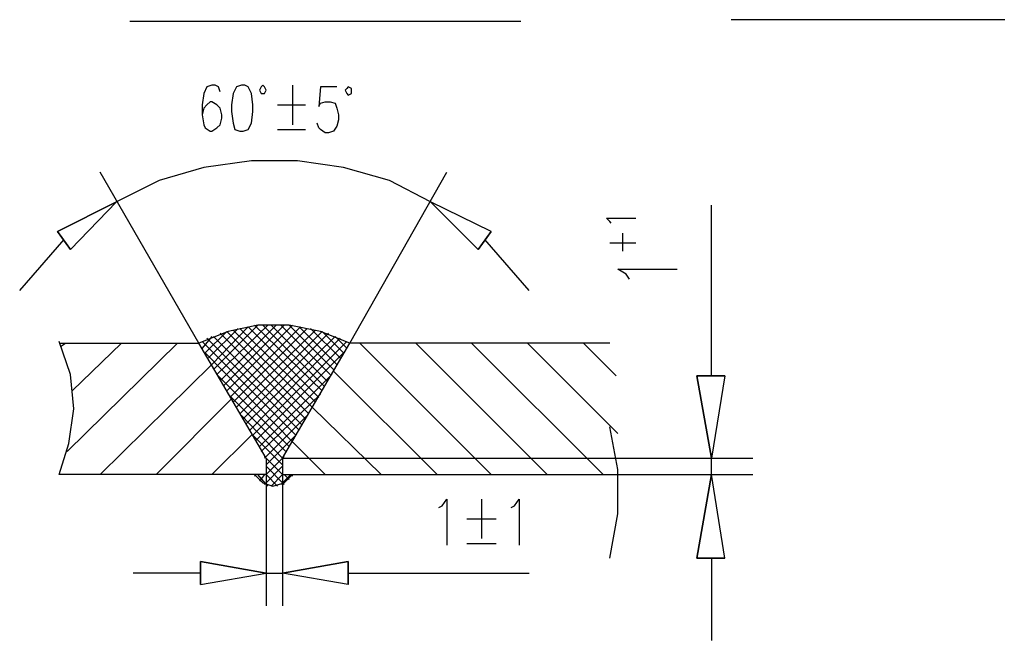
# Model space of a CAD drawing. Extents: x 13.06 to 16.25, y 9.33 to 13.85.
# Drawn here: x 15.3667 to 15.7637, y 11.46 to 11.712 of the extents above; entities that cross this region are included whole.
import ezdxf

# ---------------------------------------------------------------- set-up
doc = ezdxf.new("R2010")
doc.units = 0
doc.header["$MEASUREMENT"] = 0
doc.linetypes.add('AUSGEZOGEN', pattern=[0])
doc.layers.get('0').update_dxf_attribs({"linetype": 'AUSGEZOGEN'})

msp = doc.modelspace()

# ---------------------------------------------------------------- linework, layer by layer
for points in [[(15.65533, 11.712), (16.18467, 11.712)], [(15.41133, 11.71133), (15.57, 11.71133)], [(15.448, 11.68267), (15.44733, 11.68467), (15.44733, 11.68467), (15.446, 11.68533), (15.446, 11.68533), (15.44467, 11.68533), (15.44467, 11.68533), (15.44267, 11.68467), (15.44267, 11.68467), (15.44133, 11.682), (15.44133, 11.682), (15.44067, 11.67733), (15.44067, 11.67733), (15.44067, 11.67333), (15.44067, 11.67333), (15.44133, 11.66933), (15.44133, 11.66933), (15.442, 11.668), (15.442, 11.668), (15.444, 11.66667), (15.444, 11.66667), (15.44467, 11.66667), (15.44467, 11.66667), (15.44667, 11.668), (15.44667, 11.668), (15.448, 11.66933), (15.448, 11.66933), (15.44867, 11.672), (15.44867, 11.672), (15.44867, 11.67333), (15.44867, 11.67333), (15.448, 11.676), (15.448, 11.676), (15.44667, 11.67733), (15.44667, 11.67733), (15.44467, 11.67867), (15.44467, 11.67867), (15.444, 11.67867), (15.444, 11.67867), (15.44267, 11.67733), (15.44267, 11.67733), (15.44133, 11.676), (15.44133, 11.676), (15.44067, 11.67333)], [(15.45667, 11.68533), (15.45467, 11.68467), (15.45467, 11.68467), (15.45333, 11.682), (15.45333, 11.682), (15.45267, 11.67733), (15.45267, 11.67733), (15.45267, 11.67467), (15.45267, 11.67467), (15.45333, 11.67), (15.45333, 11.67), (15.454, 11.66733), (15.454, 11.66733), (15.456, 11.66667), (15.456, 11.66667), (15.45733, 11.66667), (15.45733, 11.66667), (15.45933, 11.66733), (15.45933, 11.66733), (15.46067, 11.67), (15.46067, 11.67), (15.46133, 11.67467), (15.46133, 11.67467), (15.46133, 11.67733), (15.46133, 11.67733), (15.46067, 11.682), (15.46067, 11.682), (15.45933, 11.68467), (15.45933, 11.68467), (15.458, 11.68533), (15.458, 11.68533), (15.45667, 11.68533), (15.45667, 11.68533)], [(15.46667, 11.68333), (15.466, 11.68467), (15.466, 11.68467), (15.46533, 11.68533), (15.46533, 11.68533), (15.46467, 11.68467), (15.46467, 11.68467), (15.464, 11.68333), (15.464, 11.68333), (15.46467, 11.682), (15.46467, 11.682), (15.466, 11.682), (15.466, 11.682), (15.46667, 11.68333), (15.46667, 11.68333)], [(15.47733, 11.68533), (15.47733, 11.66933)], [(15.49533, 11.68467), (15.48867, 11.68467), (15.48867, 11.68467), (15.488, 11.67667), (15.488, 11.67667), (15.48867, 11.678), (15.48867, 11.678), (15.49067, 11.67867), (15.49067, 11.67867), (15.49267, 11.67867), (15.49267, 11.67867), (15.49467, 11.678), (15.49467, 11.678), (15.49533, 11.676), (15.49533, 11.676), (15.496, 11.67333), (15.496, 11.67333), (15.496, 11.67133), (15.496, 11.67133), (15.49533, 11.66867), (15.49533, 11.66867), (15.494, 11.66667), (15.494, 11.66667), (15.492, 11.666), (15.492, 11.666), (15.49067, 11.666), (15.49067, 11.666), (15.48867, 11.66733), (15.48867, 11.66733), (15.488, 11.668), (15.488, 11.668), (15.48733, 11.67)], [(15.50133, 11.68333), (15.50133, 11.684), (15.50133, 11.684), (15.5, 11.68467), (15.5, 11.68467), (15.49933, 11.684), (15.49933, 11.684), (15.49867, 11.68333), (15.49867, 11.68333), (15.49933, 11.682), (15.49933, 11.682), (15.5, 11.68133), (15.5, 11.68133), (15.50133, 11.682), (15.50133, 11.682), (15.50133, 11.68333), (15.50133, 11.68333)], [(15.47133, 11.67733), (15.48267, 11.67733)], [(15.47133, 11.66733), (15.48267, 11.66733)], [(15.53333, 11.638), (15.51667, 11.64667), (15.51667, 11.64667), (15.498, 11.652), (15.498, 11.652), (15.47933, 11.65467), (15.47933, 11.65467), (15.46067, 11.65467), (15.46067, 11.65467), (15.44133, 11.652), (15.44133, 11.652), (15.42333, 11.64667), (15.42333, 11.64667), (15.406, 11.638)], [(15.43933, 11.58067), (15.39933, 11.65)], [(15.50067, 11.58067), (15.54, 11.65)], [(15.382, 11.626), (15.38733, 11.61867), (15.382, 11.626), (15.38733, 11.61867), (15.406, 11.638), (15.382, 11.626), (15.406, 11.638), (15.382, 11.626), (15.382, 11.626)], [(15.55267, 11.61867), (15.558, 11.626), (15.55267, 11.61867), (15.558, 11.626), (15.53333, 11.638), (15.55267, 11.61867), (15.53333, 11.638), (15.55267, 11.61867), (15.55267, 11.61867)], [(15.64733, 11.56733), (15.64733, 11.63667)], [(15.60667, 11.62933), (15.606, 11.63), (15.606, 11.63), (15.60467, 11.63133), (15.60467, 11.63133), (15.61667, 11.63133)], [(15.61133, 11.618), (15.61133, 11.62533)], [(15.38467, 11.62267), (15.36667, 11.602)], [(15.57333, 11.602), (15.55533, 11.62267)], [(15.606, 11.62133), (15.61667, 11.62133)], [(15.614, 11.60667), (15.61267, 11.60867), (15.61267, 11.60867), (15.60933, 11.61067), (15.60933, 11.61067), (15.63333, 11.61067)], [(15.50067, 11.58067), (15.48867, 11.58533), (15.48867, 11.58533), (15.476, 11.588), (15.476, 11.588), (15.46333, 11.588), (15.46333, 11.588), (15.45133, 11.58533), (15.45133, 11.58533), (15.43933, 11.58067)], [(15.45067, 11.58533), (15.442, 11.57667)], [(15.45533, 11.58667), (15.44333, 11.57467)], [(15.45933, 11.58733), (15.44467, 11.572)], [(15.46333, 11.588), (15.44533, 11.57)], [(15.46733, 11.588), (15.44667, 11.568)], [(15.47067, 11.588), (15.448, 11.56533)], [(15.48267, 11.55), (15.448, 11.58467)], [(15.474, 11.588), (15.44933, 11.56333)], [(15.47733, 11.588), (15.45067, 11.56133)], [(15.484, 11.552), (15.45067, 11.58533)], [(15.48067, 11.58733), (15.452, 11.55867)], [(15.48333, 11.58667), (15.45333, 11.55667)], [(15.48533, 11.55467), (15.45333, 11.586)], [(15.48667, 11.586), (15.45467, 11.55467)], [(15.48667, 11.55667), (15.456, 11.58667)], [(15.48933, 11.58533), (15.456, 11.552)], [(15.492, 11.58467), (15.45733, 11.55)], [(15.488, 11.55867), (15.45933, 11.58733)], [(15.48933, 11.56133), (15.462, 11.588)], [(15.49, 11.56333), (15.46533, 11.588)], [(15.49133, 11.56533), (15.46867, 11.588)], [(15.49267, 11.568), (15.47267, 11.588)], [(15.494, 11.57), (15.476, 11.588)], [(15.49533, 11.572), (15.48, 11.58733)], [(15.49667, 11.57467), (15.48467, 11.58667)], [(15.498, 11.57667), (15.48933, 11.58533)], [(15.38267, 11.52733), (15.38667, 11.54), (15.38667, 11.54), (15.38867, 11.554), (15.38867, 11.554), (15.38733, 11.568), (15.38733, 11.568), (15.38267, 11.58133)], [(15.38267, 11.58067), (15.43933, 11.58067)], [(15.38333, 11.57933), (15.38533, 11.58067)], [(15.386, 11.53667), (15.43067, 11.58067)], [(15.388, 11.56133), (15.408, 11.58067)], [(15.46667, 11.534), (15.43933, 11.58067)], [(15.44467, 11.58333), (15.44067, 11.57867)], [(15.47867, 11.54333), (15.44067, 11.58133)], [(15.48, 11.54533), (15.44267, 11.58267)], [(15.48133, 11.54733), (15.44533, 11.58333)], [(15.49467, 11.58333), (15.45867, 11.548)], [(15.49667, 11.58267), (15.46, 11.54533)], [(15.49933, 11.58133), (15.46133, 11.54333)], [(15.47333, 11.534), (15.50067, 11.58067)], [(15.49933, 11.57867), (15.49467, 11.58333)], [(15.606, 11.58067), (15.50067, 11.58067)], [(15.558, 11.52733), (15.50467, 11.58067)], [(15.58067, 11.52733), (15.52733, 11.58067)], [(15.60333, 11.52733), (15.55, 11.58067)], [(15.60933, 11.544), (15.57267, 11.58067)], [(15.60867, 11.56733), (15.59533, 11.58067)], [(15.47733, 11.54067), (15.442, 11.57667)], [(15.498, 11.57667), (15.46267, 11.54133)], [(15.39933, 11.52733), (15.44467, 11.572)], [(15.536, 11.52733), (15.494, 11.56933)], [(15.476, 11.53867), (15.44667, 11.568)], [(15.49333, 11.568), (15.464, 11.53867)], [(15.64133, 11.56733), (15.65267, 11.56733), (15.64133, 11.56733), (15.65267, 11.56733), (15.64733, 11.534), (15.64133, 11.56733), (15.64733, 11.534), (15.64133, 11.56733), (15.64133, 11.56733)], [(15.422, 11.52733), (15.45267, 11.558)], [(15.47467, 11.53667), (15.45133, 11.56)], [(15.48867, 11.56), (15.46467, 11.53667)], [(15.51333, 11.52733), (15.48533, 11.55467)], [(15.47333, 11.534), (15.45667, 11.55133)], [(15.48333, 11.55133), (15.466, 11.534)], [(15.606, 11.49333), (15.60933, 11.51133), (15.60933, 11.51133), (15.60933, 11.52933), (15.60933, 11.52933), (15.606, 11.54667)], [(15.44467, 11.52733), (15.46067, 11.54333)], [(15.47333, 11.53133), (15.46133, 11.54333)], [(15.47867, 11.54333), (15.46667, 11.53133)], [(15.49067, 11.52733), (15.47733, 11.54067)], [(15.47333, 11.52733), (15.466, 11.53467)], [(15.474, 11.53467), (15.46667, 11.52733)], [(15.46667, 11.534), (15.46667, 11.52733)], [(15.47333, 11.534), (15.664, 11.534)], [(15.47333, 11.534), (15.47333, 11.52733)], [(15.64733, 11.52733), (15.64733, 11.534)], [(15.47333, 11.53067), (15.466, 11.52333)], [(15.474, 11.52333), (15.46667, 11.53067)], [(15.46667, 11.52733), (15.38267, 11.52733)], [(15.462, 11.52733), (15.46533, 11.524), (15.46533, 11.524), (15.46933, 11.52267), (15.46933, 11.52267), (15.474, 11.524), (15.474, 11.524), (15.47733, 11.52733)], [(15.46267, 11.52733), (15.462, 11.52667)], [(15.46733, 11.52267), (15.46333, 11.52733)], [(15.466, 11.52733), (15.464, 11.52467)], [(15.47133, 11.52267), (15.46667, 11.52733)], [(15.46667, 11.52733), (15.46667, 11.474)], [(15.47333, 11.52733), (15.46867, 11.52267)], [(15.47667, 11.52733), (15.47267, 11.52333)], [(15.47333, 11.52733), (15.47333, 11.474)], [(15.47333, 11.52733), (15.664, 11.52733)], [(15.47333, 11.52733), (15.606, 11.52733)], [(15.476, 11.52533), (15.474, 11.52733)], [(15.47733, 11.52667), (15.47733, 11.52733)], [(15.64133, 11.49333), (15.65267, 11.49333), (15.64133, 11.49333), (15.65267, 11.49333), (15.64733, 11.52733), (15.64133, 11.49333), (15.64733, 11.52733), (15.64133, 11.49333), (15.64133, 11.49333)], [(15.53667, 11.514), (15.538, 11.51467), (15.538, 11.51467), (15.54, 11.51733), (15.54, 11.51733), (15.54, 11.49867)], [(15.554, 11.51733), (15.554, 11.50133)], [(15.566, 11.514), (15.56733, 11.51467), (15.56733, 11.51467), (15.56933, 11.51733), (15.56933, 11.51733), (15.56933, 11.49867)], [(15.548, 11.50933), (15.56, 11.50933)], [(15.548, 11.49933), (15.56, 11.49933)], [(15.64733, 11.49333), (15.64733, 11.46)], [(15.44, 11.492), (15.44, 11.48267), (15.44, 11.492), (15.44, 11.48267), (15.46667, 11.48733), (15.44, 11.492), (15.46667, 11.48733), (15.44, 11.492), (15.44, 11.492)], [(15.5, 11.492), (15.5, 11.48267), (15.5, 11.492), (15.5, 11.48267), (15.47333, 11.48733), (15.5, 11.492), (15.47333, 11.48733), (15.5, 11.492), (15.5, 11.492)], [(15.44, 11.48733), (15.41267, 11.48733)], [(15.46667, 11.48733), (15.47333, 11.48733)], [(15.5, 11.48733), (15.57333, 11.48733)]]:
    msp.add_lwpolyline(points)

doc.saveas('drawing.dxf')
